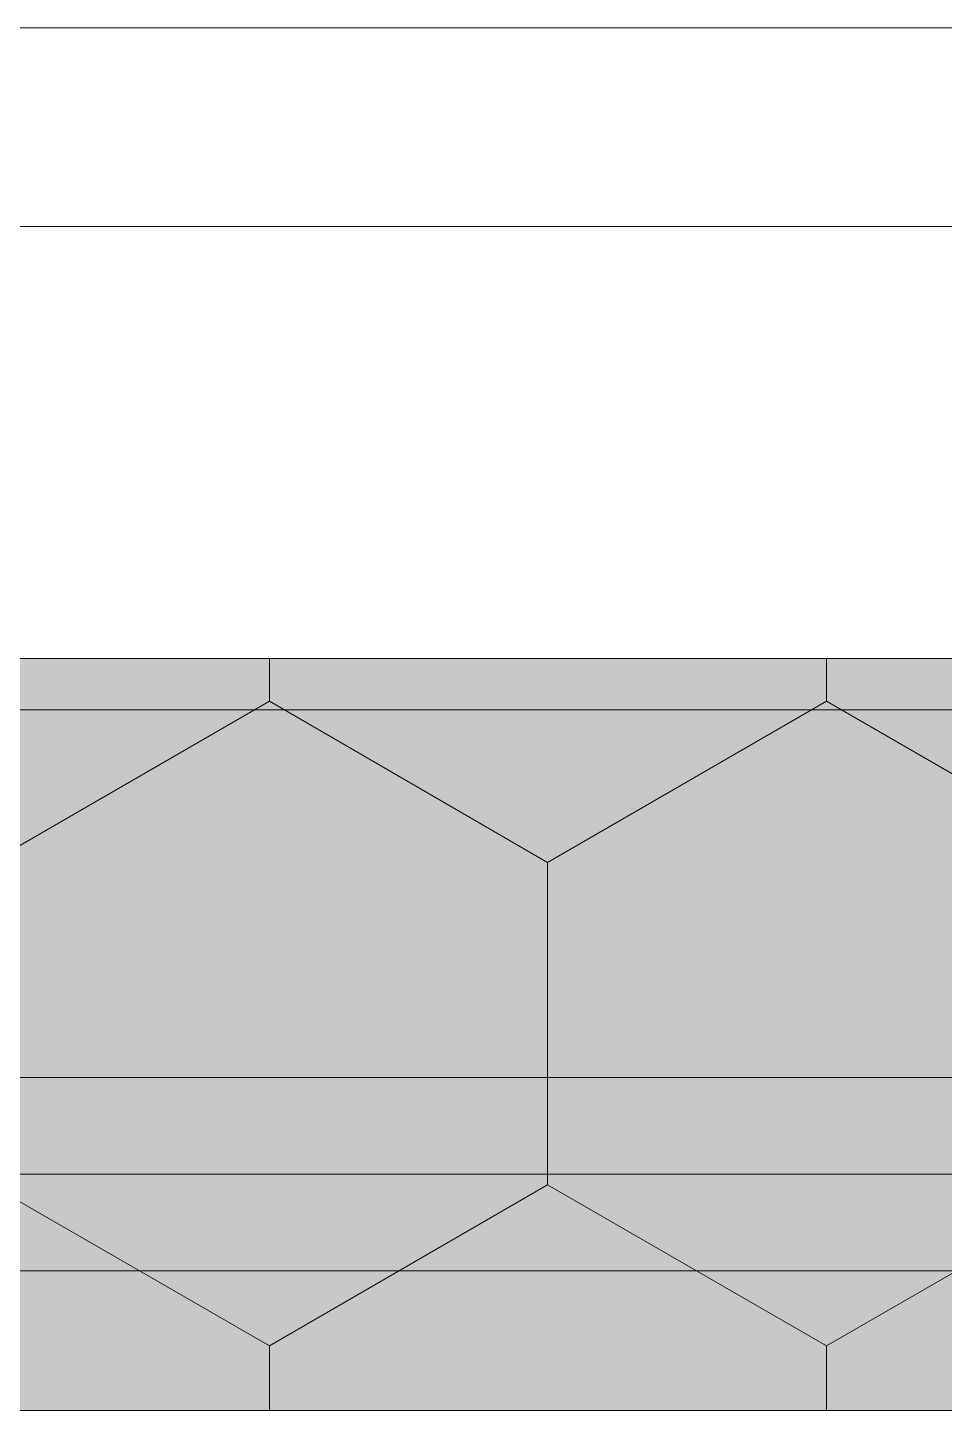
# Model space of a CAD drawing. Header units: millimetres. Extents: x -546 to 1681, y -650 to 1730.
# Drawn here: x 552.036 to 552.889, y 441.761 to 443.048 of the extents above; entities that cross this region are included whole.
import ezdxf

# ---------------------------------------------------------------- set-up
doc = ezdxf.new("R2010")
doc.units = ezdxf.units.MM

msp = doc.modelspace()

# ---------------------------------------------------------------- hatches: boundary and pattern name
at = {"true_color": 0xdede87}
h = msp.add_hatch(color=41, dxfattribs=at)
h.dxf.hatch_style = 2
h.paths.add_polyline_path([(579.4229, 442.4614), (579.4229, 441.7614), (548.8018, 441.7614), (548.8018, 442.4614)])

# ---------------------------------------------------------------- linework, layer by layer
at = {"color": 251, "lineweight": 0, "true_color": 0x646464}
for points in [[(550.4258, 443.0484), (556.1758, 443.0484)], [(553.1498, 442.8634), (550.8758, 442.8634)], [(550.8758, 442.4134), (553.1498, 442.4134)]]:
    msp.add_lwpolyline(points, dxfattribs=at)
at = {"color": 7, "lineweight": 0}
for points in [[(579.4229, 442.4614), (548.8018, 442.4614)], [(552.2608, 442.4214), (552.2608, 442.4614)], [(552.7798, 442.4214), (552.7798, 442.4614)], [(552.2608, 442.4214), (552.0008, 442.2714)], [(552.5198, 442.2714), (552.2608, 442.4214)], [(552.7798, 442.4214), (552.5198, 442.2714)], [(553.0398, 442.2714), (552.7798, 442.4214)], [(552.5198, 441.9714), (552.5198, 442.2714)], [(557.9219, 442.0714), (548.4768, 442.0714)], [(558.0119, 441.9814), (548.5718, 441.9814)], [(552.2608, 441.8214), (552.0008, 441.9714)], [(552.5198, 441.9714), (552.2608, 441.8214)], [(552.7798, 441.8214), (552.5198, 441.9714)], [(553.0398, 441.9714), (552.7798, 441.8214)], [(558.1019, 441.8914), (548.1018, 441.8914)], [(552.2608, 441.7614), (552.2608, 441.8214)], [(552.7798, 441.7614), (552.7798, 441.8214)], [(548.1018, 441.7614), (558.2319, 441.7614)], [(548.8018, 441.7614), (580.1229, 441.7614)]]:
    msp.add_lwpolyline(points, dxfattribs=at)

doc.saveas('drawing.dxf')
